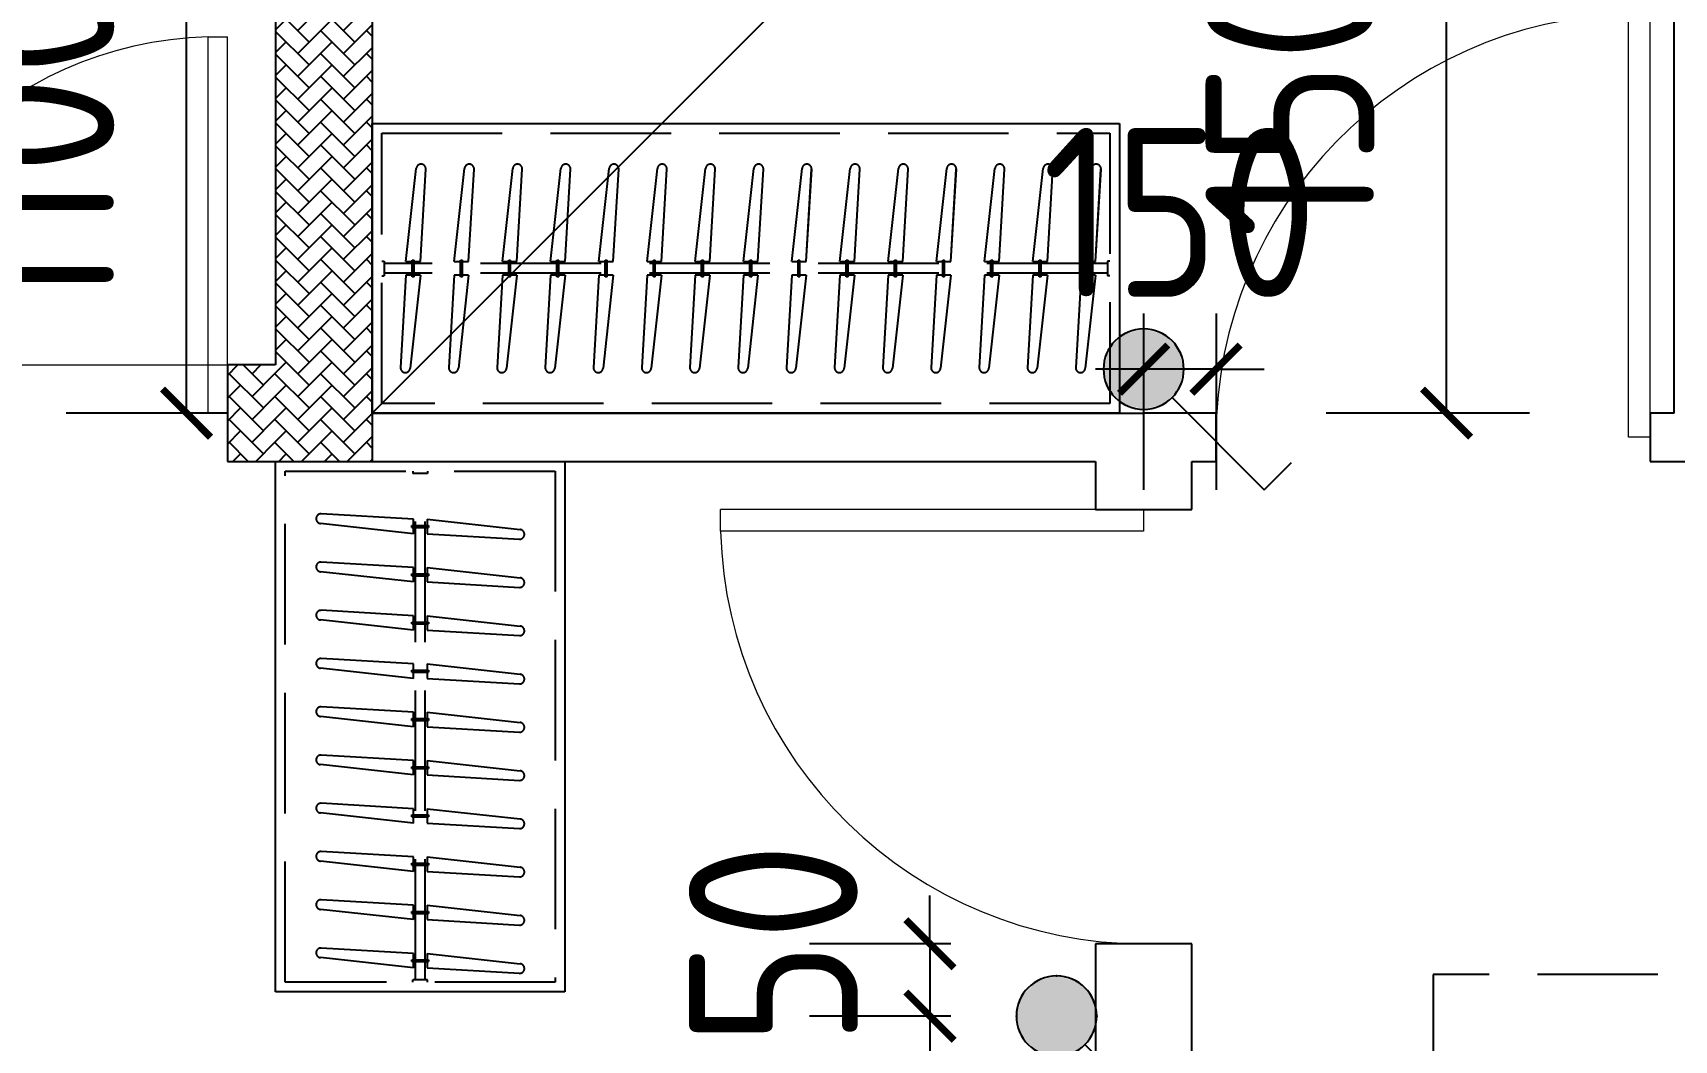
# Model space of a CAD drawing. Extents: x 3753737 to 4713801, y -857380 to 24339.
# Drawn here: x 4210310 to 4213713, y -704323 to -702235 of the extents above; entities that cross this region are included whole.
import ezdxf
from ezdxf.enums import TextEntityAlignment as Align

# ---------------------------------------------------------------- set-up
doc = ezdxf.new("R2010")
doc.units = 0
doc.header["$LTSCALE"] = 1000
doc.header["$MEASUREMENT"] = 0
doc.linetypes.add('A户型$0$DASH', pattern=[0.35, 0.25, -0.1])
doc.layers.get('0').update_dxf_attribs({"linetype": 'CONTINUOUS'})
doc.layers.get('Defpoints').update_dxf_attribs({"linetype": 'CONTINUOUS'})
for name, color, linetype in [('!!电气', 1, 'CONTINUOUS'), ('5fur', 175, 'CONTINUOUS'), ('EQUIP-照明', 3, 'CONTINUOUS'), ('TEL_TEXT', 7, 'CONTINUOUS'), ('WALL', 252, 'CONTINUOUS'), ('保温', 6, 'CONTINUOUS')]:
    doc.layers.add(name, color=color, linetype=linetype)
doc.layers.add('WINDOW', color=146, linetype='CONTINUOUS', lineweight=20)
doc.styles.add('_TEL_DIM', font='SIMPLEX', dxfattribs={"width": 0.8, "height": 3.5, "bigfont": 'HZTXT'})
doc.styles.get("Standard").update_dxf_attribs({"font": 'gbenor.shx', "bigfont": 'gbcbig.shx'})
doc.dimstyles.get("Standard").update_dxf_attribs({"dimscale": 100, "dimtxt": 3.5, "dimasz": 1, "dimexe": 2.5, "dimexo": 3, "dimgap": 1.5, "dimtad": 1, "dimdec": 0, "dimzin": 0, "dimdsep": 46, "dimtxsty": 'Standard', "dimblk": 'ARCHTICK', "dimcen": 0.09, "dimadec": 0, "dimazin": 0, "dimtfac": 1, "dimtdec": 0, "dimtix": 1, "dimtmove": 2, "dimatfit": 3, "dimfxl": 1, "dimtolj": 1, "dimtzin": 0, "dimarcsym": 0})
pattern_1 = [(45, (-420616.58, -363823.725), (0, 47.4157523), [100.584, -33.528]), (135, (-420592.87, -363800.017), (3e-15, 47.4157523), [100.584, -33.528])]

# ---------------------------------------------------------------- blocks, each defined once
blk = doc.blocks.new('FGDGDGRDGRRD')
at = {"color": 252}
for p, q in [((421234.8, 367858.3), (421234.8, 368458.3)), ((421234.8, 368458.3), (422784.8, 368458.3)), ((421234.8, 367858.3), (421234.8, 368458.3)), ((421234.8, 368458.3), (422784.8, 368458.3)), ((422784.8, 368458.3), (422784.8, 367858.3)), ((422784.8, 368458.3), (422784.8, 368458.3)), ((422784.8, 368458.3), (422784.8, 367858.3)), ((422784.8, 368458.3), (422784.8, 368458.3)), ((422784.8, 367858.3), (421234.8, 367858.3)), ((422784.8, 367858.3), (421234.8, 367858.3)), ((421034.8, 366658.6), (421034.8, 367758.3)), ((421034.8, 367758.3), (421634.8, 367758.3)), ((421034.8, 366658.6), (421034.8, 367758.3)), ((421034.8, 367758.3), (421634.8, 367758.3)), ((421634.8, 367758.3), (421634.8, 366658.6)), ((421634.8, 367758.3), (421634.8, 366658.6)), ((421634.8, 366658.6), (421034.8, 366658.6)), ((421634.8, 366658.6), (421034.8, 366658.6)), ((421634.8, 366658.6), (421634.8, 366658.6)), ((421634.8, 366658.6), (421634.8, 366658.6))]:
    blk.add_line(p, q, dxfattribs=at)
at = {"layer": '5fur', "color": 252, "linetype": 'A户型$0$DASH'}
for p, q in [((421234.8, 367858.3), (421234.8, 368458.3)), ((421234.8, 368458.3), (422784.8, 368458.3)), ((421234.8, 367858.3), (421234.8, 368458.3)), ((421234.8, 368458.3), (422784.8, 368458.3)), ((422784.8, 368458.3), (422784.8, 367858.3)), ((422784.8, 368458.3), (422784.8, 367858.3)), ((421254.8, 367878.3), (421254.8, 368438.3)), ((421254.8, 368438.3), (422764.8, 368438.3)), ((421254.8, 367878.3), (421254.8, 368438.3)), ((421254.8, 368438.3), (422764.8, 368438.3)), ((422764.8, 368438.3), (422764.8, 367878.3)), ((422764.8, 368438.3), (422764.8, 367878.3)), ((421305.1, 368172.6), (421326.4, 368365.3)), ((421305.1, 368172.6), (421326.4, 368365.3)), ((421335.1, 368172.6), (421346.3, 368363.8)), ((421335.1, 368172.6), (421346.4, 368363.8)), ((421405.1, 368172.6), (421426.4, 368365.3)), ((421405.1, 368172.6), (421426.4, 368365.3)), ((421435.1, 368172.6), (421446.3, 368363.8)), ((421435.1, 368172.6), (421446.4, 368363.8)), ((421505.1, 368172.6), (421526.4, 368365.3)), ((421505.1, 368172.6), (421526.4, 368365.3)), ((421535.1, 368172.6), (421546.3, 368363.8)), ((421535.1, 368172.6), (421546.4, 368363.8)), ((421605.1, 368172.6), (421626.4, 368365.3)), ((421605.1, 368172.6), (421626.4, 368365.3)), ((421635.1, 368172.6), (421646.3, 368363.8)), ((421635.1, 368172.6), (421646.4, 368363.8)), ((421705.1, 368172.6), (421726.4, 368365.3)), ((421705.1, 368172.6), (421726.4, 368365.3)), ((421735.1, 368172.6), (421746.3, 368363.8)), ((421735.1, 368172.6), (421746.4, 368363.8)), ((421805.1, 368172.6), (421826.4, 368365.3)), ((421805.1, 368172.6), (421826.4, 368365.3)), ((421835.1, 368172.6), (421846.3, 368363.8)), ((421835.1, 368172.6), (421846.4, 368363.8)), ((421905.1, 368172.6), (421926.4, 368365.3)), ((421905.1, 368172.6), (421926.4, 368365.3)), ((421935.1, 368172.6), (421946.3, 368363.8)), ((421935.1, 368172.6), (421946.4, 368363.8)), ((422005.1, 368172.6), (422026.4, 368365.3)), ((422005.1, 368172.6), (422026.4, 368365.3)), ((422035.1, 368172.6), (422046.3, 368363.8)), ((422035.1, 368172.6), (422046.4, 368363.8)), ((422105.1, 368172.6), (422126.4, 368365.3)), ((422105.1, 368172.6), (422126.4, 368365.3)), ((422135.1, 368172.6), (422146.3, 368363.8)), ((422135.1, 368172.6), (422146.4, 368363.8)), ((422205.1, 368172.6), (422226.4, 368365.3)), ((422205.1, 368172.6), (422226.4, 368365.3)), ((422235.1, 368172.6), (422246.3, 368363.8)), ((422235.1, 368172.6), (422246.4, 368363.8)), ((422305.1, 368172.6), (422326.4, 368365.3)), ((422305.1, 368172.6), (422326.4, 368365.3)), ((422335.1, 368172.6), (422346.3, 368363.8)), ((422335.1, 368172.6), (422346.4, 368363.8)), ((422405.1, 368172.6), (422426.4, 368365.3)), ((422405.1, 368172.6), (422426.4, 368365.3)), ((422435.1, 368172.6), (422446.3, 368363.8)), ((422435.1, 368172.6), (422446.4, 368363.8)), ((422505.1, 368172.6), (422526.4, 368365.3)), ((422505.1, 368172.6), (422526.4, 368365.3)), ((422535.1, 368172.6), (422546.3, 368363.8)), ((422535.1, 368172.6), (422546.4, 368363.8)), ((422605.1, 368172.6), (422626.4, 368365.3)), ((422605.1, 368172.6), (422626.4, 368365.3)), ((422635.1, 368172.6), (422646.3, 368363.8)), ((422635.1, 368172.6), (422646.4, 368363.8)), ((422705.1, 368172.6), (422726.4, 368365.3)), ((422705.1, 368172.6), (422726.4, 368365.3)), ((422735.1, 368172.6), (422746.3, 368363.8)), ((422735.1, 368172.6), (422746.4, 368363.8)), ((421254.8, 368173.6), (421259.8, 368173.6)), ((421254.8, 368173.6), (421259.8, 368173.6)), ((421259.8, 368173.6), (421259.8, 368143.1)), ((421259.8, 368173.6), (421259.8, 368143.1)), ((422759.8, 368168.6), (421259.8, 368168.6)), ((422759.8, 368168.6), (421259.8, 368168.6)), ((421305.1, 368172.6), (421318.1, 368172.6)), ((421305.1, 368172.6), (421318.1, 368172.6)), ((421318.1, 368175.6), (421322.1, 368175.6)), ((421318.1, 368141), (421318.1, 368175.6)), ((421318.1, 368175.6), (421322.1, 368175.6)), ((421318.1, 368141), (421318.1, 368175.6)), ((421322.1, 368141), (421322.1, 368175.6)), ((421322.1, 368141), (421322.1, 368175.6)), ((421322.1, 368172.6), (421335.1, 368172.6)), ((421322.1, 368172.6), (421335.1, 368172.6)), ((421405.1, 368172.6), (421418.1, 368172.6)), ((421405.1, 368172.6), (421418.1, 368172.6)), ((421418.1, 368175.6), (421422.1, 368175.6)), ((421418.1, 368141), (421418.1, 368175.6)), ((421418.1, 368175.6), (421422.1, 368175.6)), ((421418.1, 368141), (421418.1, 368175.6)), ((421422.1, 368141), (421422.1, 368175.6)), ((421422.1, 368141), (421422.1, 368175.6)), ((421422.1, 368172.6), (421435.1, 368172.6)), ((421422.1, 368172.6), (421435.1, 368172.6)), ((421505.1, 368172.6), (421518.1, 368172.6)), ((421505.1, 368172.6), (421518.1, 368172.6)), ((421518.1, 368175.6), (421522.1, 368175.6)), ((421518.1, 368141), (421518.1, 368175.6)), ((421518.1, 368175.6), (421522.1, 368175.6)), ((421518.1, 368141), (421518.1, 368175.6)), ((421522.1, 368141), (421522.1, 368175.6)), ((421522.1, 368141), (421522.1, 368175.6)), ((421522.1, 368172.6), (421535.1, 368172.6)), ((421522.1, 368172.6), (421535.1, 368172.6)), ((421605.1, 368172.6), (421618.1, 368172.6)), ((421605.1, 368172.6), (421618.1, 368172.6)), ((421618.1, 368175.6), (421622.1, 368175.6)), ((421618.1, 368141), (421618.1, 368175.6)), ((421618.1, 368175.6), (421622.1, 368175.6)), ((421618.1, 368141), (421618.1, 368175.6)), ((421622.1, 368141), (421622.1, 368175.6)), ((421622.1, 368141), (421622.1, 368175.6)), ((421622.1, 368172.6), (421635.1, 368172.6)), ((421622.1, 368172.6), (421635.1, 368172.6)), ((421705.1, 368172.6), (421718.1, 368172.6)), ((421705.1, 368172.6), (421718.1, 368172.6)), ((421718.1, 368175.6), (421722.1, 368175.6)), ((421718.1, 368141), (421718.1, 368175.6)), ((421718.1, 368175.6), (421722.1, 368175.6)), ((421718.1, 368141), (421718.1, 368175.6)), ((421722.1, 368141), (421722.1, 368175.6)), ((421722.1, 368141), (421722.1, 368175.6)), ((421722.1, 368172.6), (421735.1, 368172.6)), ((421722.1, 368172.6), (421735.1, 368172.6)), ((421805.1, 368172.6), (421818.1, 368172.6)), ((421805.1, 368172.6), (421818.1, 368172.6)), ((421818.1, 368175.6), (421822.1, 368175.6)), ((421818.1, 368141), (421818.1, 368175.6)), ((421818.1, 368175.6), (421822.1, 368175.6)), ((421818.1, 368141), (421818.1, 368175.6)), ((421822.1, 368141), (421822.1, 368175.6)), ((421822.1, 368141), (421822.1, 368175.6)), ((421822.1, 368172.6), (421835.1, 368172.6)), ((421822.1, 368172.6), (421835.1, 368172.6)), ((421905.1, 368172.6), (421918.1, 368172.6)), ((421905.1, 368172.6), (421918.1, 368172.6)), ((421918.1, 368175.6), (421922.1, 368175.6)), ((421918.1, 368141), (421918.1, 368175.6)), ((421918.1, 368175.6), (421922.1, 368175.6)), ((421918.1, 368141), (421918.1, 368175.6)), ((421922.1, 368141), (421922.1, 368175.6)), ((421922.1, 368141), (421922.1, 368175.6)), ((421922.1, 368172.6), (421935.1, 368172.6)), ((421922.1, 368172.6), (421935.1, 368172.6)), ((422005.1, 368172.6), (422018.1, 368172.6)), ((422005.1, 368172.6), (422018.1, 368172.6)), ((422018.1, 368175.6), (422022.1, 368175.6)), ((422018.1, 368141), (422018.1, 368175.6)), ((422018.1, 368175.6), (422022.1, 368175.6)), ((422018.1, 368141), (422018.1, 368175.6)), ((422022.1, 368141), (422022.1, 368175.6)), ((422022.1, 368141), (422022.1, 368175.6)), ((422022.1, 368172.6), (422035.1, 368172.6)), ((422022.1, 368172.6), (422035.1, 368172.6)), ((422105.1, 368172.6), (422118.1, 368172.6)), ((422105.1, 368172.6), (422118.1, 368172.6)), ((422118.1, 368175.6), (422122.1, 368175.6)), ((422118.1, 368141), (422118.1, 368175.6)), ((422118.1, 368175.6), (422122.1, 368175.6)), ((422118.1, 368141), (422118.1, 368175.6)), ((422122.1, 368141), (422122.1, 368175.6)), ((422122.1, 368141), (422122.1, 368175.6)), ((422122.1, 368172.6), (422135.1, 368172.6)), ((422122.1, 368172.6), (422135.1, 368172.6)), ((422205.1, 368172.6), (422218.1, 368172.6)), ((422205.1, 368172.6), (422218.1, 368172.6)), ((422218.1, 368175.6), (422222.1, 368175.6)), ((422218.1, 368141), (422218.1, 368175.6)), ((422218.1, 368175.6), (422222.1, 368175.6)), ((422218.1, 368141), (422218.1, 368175.6)), ((422222.1, 368141), (422222.1, 368175.6)), ((422222.1, 368141), (422222.1, 368175.6)), ((422222.1, 368172.6), (422235.1, 368172.6)), ((422222.1, 368172.6), (422235.1, 368172.6)), ((422305.1, 368172.6), (422318.1, 368172.6)), ((422305.1, 368172.6), (422318.1, 368172.6)), ((422318.1, 368175.6), (422322.1, 368175.6)), ((422318.1, 368141), (422318.1, 368175.6)), ((422318.1, 368175.6), (422322.1, 368175.6)), ((422318.1, 368141), (422318.1, 368175.6)), ((422322.1, 368141), (422322.1, 368175.6)), ((422322.1, 368141), (422322.1, 368175.6)), ((422322.1, 368172.6), (422335.1, 368172.6)), ((422322.1, 368172.6), (422335.1, 368172.6)), ((422405.1, 368172.6), (422418.1, 368172.6)), ((422405.1, 368172.6), (422418.1, 368172.6)), ((422418.1, 368175.6), (422422.1, 368175.6)), ((422418.1, 368141), (422418.1, 368175.6)), ((422418.1, 368175.6), (422422.1, 368175.6)), ((422418.1, 368141), (422418.1, 368175.6)), ((422422.1, 368141), (422422.1, 368175.6)), ((422422.1, 368141), (422422.1, 368175.6)), ((422422.1, 368172.6), (422435.1, 368172.6)), ((422422.1, 368172.6), (422435.1, 368172.6)), ((422505.1, 368172.6), (422518.1, 368172.6)), ((422505.1, 368172.6), (422518.1, 368172.6)), ((422518.1, 368175.6), (422522.1, 368175.6)), ((422518.1, 368141), (422518.1, 368175.6)), ((422518.1, 368175.6), (422522.1, 368175.6)), ((422518.1, 368141), (422518.1, 368175.6)), ((422522.1, 368141), (422522.1, 368175.6)), ((422522.1, 368141), (422522.1, 368175.6)), ((422522.1, 368172.6), (422535.1, 368172.6)), ((422522.1, 368172.6), (422535.1, 368172.6)), ((422605.1, 368172.6), (422618.1, 368172.6)), ((422605.1, 368172.6), (422618.1, 368172.6)), ((422618.1, 368175.6), (422622.1, 368175.6)), ((422618.1, 368141), (422618.1, 368175.6)), ((422618.1, 368175.6), (422622.1, 368175.6)), ((422618.1, 368141), (422618.1, 368175.6)), ((422622.1, 368141), (422622.1, 368175.6)), ((422622.1, 368141), (422622.1, 368175.6)), ((422622.1, 368172.6), (422635.1, 368172.6)), ((422622.1, 368172.6), (422635.1, 368172.6)), ((422705.1, 368172.6), (422718.1, 368172.6)), ((422705.1, 368172.6), (422718.1, 368172.6)), ((422718.1, 368175.6), (422722.1, 368175.6)), ((422718.1, 368141), (422718.1, 368175.6)), ((422718.1, 368175.6), (422722.1, 368175.6)), ((422718.1, 368141), (422718.1, 368175.6)), ((422722.1, 368141), (422722.1, 368175.6)), ((422722.1, 368141), (422722.1, 368175.6)), ((422722.1, 368172.6), (422735.1, 368172.6)), ((422722.1, 368172.6), (422735.1, 368172.6)), ((422764.8, 368173.6), (422759.8, 368173.6)), ((422764.8, 368173.6), (422759.8, 368173.6)), ((422759.8, 368173.6), (422759.8, 368143.1)), ((422759.8, 368173.6), (422759.8, 368143.1)), ((421254.8, 368143.1), (421259.8, 368143.1)), ((421254.8, 368143.1), (421259.8, 368143.1)), ((422759.8, 368148.1), (421259.8, 368148.1)), ((422759.8, 368148.1), (421259.8, 368148.1)), ((421305.1, 368144), (421293.9, 367952.9)), ((421305.1, 368144), (421293.9, 367952.9)), ((421318.1, 368144), (421305.1, 368144)), ((421318.1, 368144), (421305.1, 368144)), ((421335.1, 368144), (421313.8, 367951.3)), ((421335.1, 368144), (421313.8, 367951.3)), ((421322.1, 368141), (421318.1, 368141)), ((421322.1, 368141), (421318.1, 368141)), ((421335.1, 368144), (421322.1, 368144)), ((421335.1, 368144), (421322.1, 368144)), ((421405.1, 368144), (421393.9, 367952.9)), ((421405.1, 368144), (421393.9, 367952.9)), ((421418.1, 368144), (421405.1, 368144)), ((421418.1, 368144), (421405.1, 368144)), ((421435.1, 368144), (421413.8, 367951.3)), ((421435.1, 368144), (421413.8, 367951.3)), ((421422.1, 368141), (421418.1, 368141)), ((421422.1, 368141), (421418.1, 368141)), ((421435.1, 368144), (421422.1, 368144)), ((421435.1, 368144), (421422.1, 368144)), ((421505.1, 368144), (421493.9, 367952.9)), ((421505.1, 368144), (421493.9, 367952.9)), ((421518.1, 368144), (421505.1, 368144)), ((421518.1, 368144), (421505.1, 368144)), ((421535.1, 368144), (421513.8, 367951.3)), ((421535.1, 368144), (421513.8, 367951.3)), ((421522.1, 368141), (421518.1, 368141)), ((421522.1, 368141), (421518.1, 368141)), ((421535.1, 368144), (421522.1, 368144)), ((421535.1, 368144), (421522.1, 368144)), ((421605.1, 368144), (421593.9, 367952.9)), ((421605.1, 368144), (421593.9, 367952.9)), ((421618.1, 368144), (421605.1, 368144)), ((421618.1, 368144), (421605.1, 368144)), ((421635.1, 368144), (421613.8, 367951.3)), ((421635.1, 368144), (421613.8, 367951.3)), ((421622.1, 368141), (421618.1, 368141)), ((421622.1, 368141), (421618.1, 368141)), ((421635.1, 368144), (421622.1, 368144)), ((421635.1, 368144), (421622.1, 368144)), ((421705.1, 368144), (421693.9, 367952.9)), ((421705.1, 368144), (421693.9, 367952.9)), ((421718.1, 368144), (421705.1, 368144)), ((421718.1, 368144), (421705.1, 368144)), ((421735.1, 368144), (421713.8, 367951.3)), ((421735.1, 368144), (421713.8, 367951.3)), ((421722.1, 368141), (421718.1, 368141)), ((421722.1, 368141), (421718.1, 368141)), ((421735.1, 368144), (421722.1, 368144)), ((421735.1, 368144), (421722.1, 368144)), ((421805.1, 368144), (421793.9, 367952.9)), ((421805.1, 368144), (421793.9, 367952.9)), ((421818.1, 368144), (421805.1, 368144)), ((421818.1, 368144), (421805.1, 368144)), ((421835.1, 368144), (421813.8, 367951.3)), ((421835.1, 368144), (421813.8, 367951.3)), ((421822.1, 368141), (421818.1, 368141)), ((421822.1, 368141), (421818.1, 368141)), ((421835.1, 368144), (421822.1, 368144)), ((421835.1, 368144), (421822.1, 368144)), ((421905.1, 368144), (421893.9, 367952.9)), ((421905.1, 368144), (421893.9, 367952.9)), ((421918.1, 368144), (421905.1, 368144)), ((421918.1, 368144), (421905.1, 368144)), ((421935.1, 368144), (421913.8, 367951.3)), ((421935.1, 368144), (421913.8, 367951.3)), ((421922.1, 368141), (421918.1, 368141)), ((421922.1, 368141), (421918.1, 368141)), ((421935.1, 368144), (421922.1, 368144)), ((421935.1, 368144), (421922.1, 368144)), ((422005.1, 368144), (421993.9, 367952.9)), ((422005.1, 368144), (421993.9, 367952.9)), ((422018.1, 368144), (422005.1, 368144)), ((422018.1, 368144), (422005.1, 368144)), ((422035.1, 368144), (422013.8, 367951.3)), ((422035.1, 368144), (422013.8, 367951.3)), ((422022.1, 368141), (422018.1, 368141)), ((422022.1, 368141), (422018.1, 368141)), ((422035.1, 368144), (422022.1, 368144)), ((422035.1, 368144), (422022.1, 368144)), ((422105.1, 368144), (422093.9, 367952.9)), ((422105.1, 368144), (422093.9, 367952.9)), ((422118.1, 368144), (422105.1, 368144)), ((422118.1, 368144), (422105.1, 368144)), ((422135.1, 368144), (422113.8, 367951.3)), ((422135.1, 368144), (422113.8, 367951.3)), ((422122.1, 368141), (422118.1, 368141)), ((422122.1, 368141), (422118.1, 368141)), ((422135.1, 368144), (422122.1, 368144)), ((422135.1, 368144), (422122.1, 368144)), ((422205.1, 368144), (422193.9, 367952.9)), ((422205.1, 368144), (422193.9, 367952.9)), ((422218.1, 368144), (422205.1, 368144)), ((422218.1, 368144), (422205.1, 368144)), ((422235.1, 368144), (422213.8, 367951.3)), ((422235.1, 368144), (422213.8, 367951.3)), ((422222.1, 368141), (422218.1, 368141)), ((422222.1, 368141), (422218.1, 368141)), ((422235.1, 368144), (422222.1, 368144)), ((422235.1, 368144), (422222.1, 368144)), ((422305.1, 368144), (422293.9, 367952.9)), ((422305.1, 368144), (422293.9, 367952.9)), ((422318.1, 368144), (422305.1, 368144)), ((422318.1, 368144), (422305.1, 368144)), ((422335.1, 368144), (422313.8, 367951.3)), ((422335.1, 368144), (422313.8, 367951.3)), ((422322.1, 368141), (422318.1, 368141)), ((422322.1, 368141), (422318.1, 368141)), ((422335.1, 368144), (422322.1, 368144)), ((422335.1, 368144), (422322.1, 368144)), ((422405.1, 368144), (422393.9, 367952.9)), ((422405.1, 368144), (422393.9, 367952.9)), ((422418.1, 368144), (422405.1, 368144)), ((422418.1, 368144), (422405.1, 368144)), ((422435.1, 368144), (422413.8, 367951.3)), ((422435.1, 368144), (422413.8, 367951.3)), ((422422.1, 368141), (422418.1, 368141)), ((422422.1, 368141), (422418.1, 368141)), ((422435.1, 368144), (422422.1, 368144)), ((422435.1, 368144), (422422.1, 368144)), ((422505.1, 368144), (422493.9, 367952.9)), ((422505.1, 368144), (422493.9, 367952.9)), ((422518.1, 368144), (422505.1, 368144)), ((422518.1, 368144), (422505.1, 368144)), ((422535.1, 368144), (422513.8, 367951.3)), ((422535.1, 368144), (422513.8, 367951.3)), ((422522.1, 368141), (422518.1, 368141)), ((422522.1, 368141), (422518.1, 368141)), ((422535.1, 368144), (422522.1, 368144)), ((422535.1, 368144), (422522.1, 368144)), ((422605.1, 368144), (422593.9, 367952.9)), ((422605.1, 368144), (422593.9, 367952.9)), ((422618.1, 368144), (422605.1, 368144)), ((422618.1, 368144), (422605.1, 368144)), ((422635.1, 368144), (422613.8, 367951.3)), ((422635.1, 368144), (422613.8, 367951.3)), ((422622.1, 368141), (422618.1, 368141)), ((422622.1, 368141), (422618.1, 368141)), ((422635.1, 368144), (422622.1, 368144)), ((422635.1, 368144), (422622.1, 368144)), ((422705.1, 368144), (422693.9, 367952.9)), ((422705.1, 368144), (422693.9, 367952.9)), ((422718.1, 368144), (422705.1, 368144)), ((422718.1, 368144), (422705.1, 368144)), ((422735.1, 368144), (422713.8, 367951.3)), ((422735.1, 368144), (422713.8, 367951.3)), ((422722.1, 368141), (422718.1, 368141)), ((422722.1, 368141), (422718.1, 368141)), ((422735.1, 368144), (422722.1, 368144)), ((422735.1, 368144), (422722.1, 368144)), ((422764.8, 368143.1), (422759.8, 368143.1)), ((422764.8, 368143.1), (422759.8, 368143.1)), ((422784.8, 367858.3), (421234.8, 367858.3)), ((422784.8, 367858.3), (421234.8, 367858.3)), ((422764.8, 367878.3), (421254.8, 367878.3)), ((422764.8, 367878.3), (421254.8, 367878.3)), ((421034.8, 366658.6), (421034.8, 367758.3)), ((421034.8, 367758.3), (421634.8, 367758.3)), ((421034.8, 366658.6), (421034.8, 367758.3)), ((421034.8, 367758.3), (421634.8, 367758.3)), ((421634.8, 367758.3), (421634.8, 366658.6)), ((421634.8, 367758.3), (421634.8, 366658.6)), ((421054.8, 366678.6), (421054.8, 367738.3)), ((421054.8, 367738.3), (421614.8, 367738.3)), ((421054.8, 366678.6), (421054.8, 367738.3)), ((421054.8, 367738.3), (421614.8, 367738.3)), ((421319.6, 367738.3), (421319.6, 367733.3)), ((421319.6, 367738.3), (421319.6, 367733.3)), ((421350.1, 367733.3), (421319.6, 367733.3)), ((421350.1, 367733.3), (421319.6, 367733.3)), ((421324.6, 366683.6), (421324.6, 367733.3)), ((421324.6, 366683.6), (421324.6, 367733.3)), ((421345.1, 366683.6), (421345.1, 367733.3)), ((421345.1, 366683.6), (421345.1, 367733.3)), ((421350.1, 367738.3), (421350.1, 367733.3)), ((421350.1, 367738.3), (421350.1, 367733.3)), ((421614.8, 367738.3), (421614.8, 366678.6)), ((421614.8, 367738.3), (421614.8, 366678.6)), ((421320.5, 367638.3), (421129.4, 367649.5)), ((421320.5, 367638.3), (421129.4, 367649.5)), ((421320.5, 367608.3), (421127.8, 367629.6)), ((421320.5, 367608.3), (421127.8, 367629.6)), ((421317.5, 367621.3), (421317.5, 367625.3)), ((421317.5, 367625.3), (421352.1, 367625.3)), ((421317.5, 367621.3), (421317.5, 367625.3)), ((421317.5, 367625.3), (421352.1, 367625.3)), ((421317.5, 367621.3), (421352.1, 367621.3)), ((421317.5, 367621.3), (421352.1, 367621.3)), ((421320.5, 367625.3), (421320.5, 367638.3)), ((421320.5, 367625.3), (421320.5, 367638.3)), ((421320.5, 367608.3), (421320.5, 367621.3)), ((421320.5, 367608.3), (421320.5, 367621.3)), ((421349.1, 367638.3), (421349.1, 367625.3)), ((421349.1, 367638.3), (421541.8, 367617)), ((421349.1, 367638.3), (421349.1, 367625.3)), ((421349.1, 367638.3), (421541.8, 367617)), ((421349.1, 367621.3), (421349.1, 367608.3)), ((421349.1, 367621.3), (421349.1, 367608.3)), ((421349.1, 367608.3), (421540.3, 367597.1)), ((421349.1, 367608.3), (421540.3, 367597.1)), ((421352.1, 367625.3), (421352.1, 367621.3)), ((421352.1, 367625.3), (421352.1, 367621.3)), ((421320.5, 367538.3), (421129.4, 367549.5)), ((421320.5, 367538.3), (421129.4, 367549.5)), ((421320.5, 367525.3), (421320.5, 367538.3)), ((421320.5, 367525.3), (421320.5, 367538.3)), ((421349.1, 367538.3), (421349.1, 367525.3)), ((421349.1, 367538.3), (421541.8, 367517)), ((421349.1, 367538.3), (421349.1, 367525.3)), ((421349.1, 367538.3), (421541.8, 367517)), ((421320.5, 367508.3), (421127.8, 367529.6)), ((421320.5, 367508.3), (421127.8, 367529.6)), ((421317.5, 367521.3), (421317.5, 367525.3)), ((421317.5, 367525.3), (421352.1, 367525.3)), ((421317.5, 367521.3), (421317.5, 367525.3)), ((421317.5, 367525.3), (421352.1, 367525.3)), ((421317.5, 367521.3), (421352.1, 367521.3)), ((421317.5, 367521.3), (421352.1, 367521.3)), ((421320.5, 367508.3), (421320.5, 367521.3)), ((421320.5, 367508.3), (421320.5, 367521.3)), ((421349.1, 367521.3), (421349.1, 367508.3)), ((421349.1, 367521.3), (421349.1, 367508.3)), ((421349.1, 367508.3), (421540.3, 367497.1)), ((421349.1, 367508.3), (421540.3, 367497.1)), ((421352.1, 367525.3), (421352.1, 367521.3)), ((421352.1, 367525.3), (421352.1, 367521.3)), ((421320.5, 367438.3), (421129.4, 367449.5)), ((421320.5, 367438.3), (421129.4, 367449.5)), ((421320.5, 367425.3), (421320.5, 367438.3)), ((421320.5, 367425.3), (421320.5, 367438.3)), ((421349.1, 367438.3), (421349.1, 367425.3)), ((421349.1, 367438.3), (421541.8, 367417)), ((421349.1, 367438.3), (421349.1, 367425.3)), ((421349.1, 367438.3), (421541.8, 367417)), ((421320.5, 367408.3), (421127.8, 367429.6)), ((421320.5, 367408.3), (421127.8, 367429.6)), ((421317.5, 367421.3), (421317.5, 367425.3)), ((421317.5, 367425.3), (421352.1, 367425.3)), ((421317.5, 367421.3), (421317.5, 367425.3)), ((421317.5, 367425.3), (421352.1, 367425.3)), ((421317.5, 367421.3), (421352.1, 367421.3)), ((421317.5, 367421.3), (421352.1, 367421.3)), ((421320.5, 367408.3), (421320.5, 367421.3)), ((421320.5, 367408.3), (421320.5, 367421.3)), ((421349.1, 367421.3), (421349.1, 367408.3)), ((421349.1, 367421.3), (421349.1, 367408.3)), ((421349.1, 367408.3), (421540.3, 367397.1)), ((421349.1, 367408.3), (421540.3, 367397.1)), ((421352.1, 367425.3), (421352.1, 367421.3)), ((421352.1, 367425.3), (421352.1, 367421.3)), ((421320.5, 367338.3), (421129.4, 367349.5)), ((421320.5, 367338.3), (421129.4, 367349.5)), ((421320.5, 367325.3), (421320.5, 367338.3)), ((421320.5, 367325.3), (421320.5, 367338.3)), ((421349.1, 367338.3), (421349.1, 367325.3)), ((421349.1, 367338.3), (421541.8, 367317)), ((421349.1, 367338.3), (421349.1, 367325.3)), ((421349.1, 367338.3), (421541.8, 367317)), ((421320.5, 367308.3), (421127.8, 367329.6)), ((421320.5, 367308.3), (421127.8, 367329.6)), ((421317.5, 367321.3), (421317.5, 367325.3)), ((421317.5, 367325.3), (421352.1, 367325.3)), ((421317.5, 367321.3), (421317.5, 367325.3)), ((421317.5, 367325.3), (421352.1, 367325.3)), ((421317.5, 367321.3), (421352.1, 367321.3)), ((421317.5, 367321.3), (421352.1, 367321.3)), ((421320.5, 367308.3), (421320.5, 367321.3)), ((421320.5, 367308.3), (421320.5, 367321.3)), ((421349.1, 367321.3), (421349.1, 367308.3)), ((421349.1, 367321.3), (421349.1, 367308.3)), ((421349.1, 367308.3), (421540.3, 367297.1)), ((421349.1, 367308.3), (421540.3, 367297.1)), ((421352.1, 367325.3), (421352.1, 367321.3)), ((421352.1, 367325.3), (421352.1, 367321.3)), ((421320.5, 367238.3), (421129.4, 367249.5)), ((421320.5, 367238.3), (421129.4, 367249.5)), ((421320.5, 367225.3), (421320.5, 367238.3)), ((421320.5, 367225.3), (421320.5, 367238.3)), ((421349.1, 367238.3), (421349.1, 367225.3)), ((421349.1, 367238.3), (421541.8, 367217)), ((421349.1, 367238.3), (421349.1, 367225.3)), ((421349.1, 367238.3), (421541.8, 367217)), ((421320.5, 367208.3), (421127.8, 367229.6)), ((421320.5, 367208.3), (421127.8, 367229.6)), ((421317.5, 367221.3), (421317.5, 367225.3)), ((421317.5, 367225.3), (421352.1, 367225.3)), ((421317.5, 367221.3), (421317.5, 367225.3)), ((421317.5, 367225.3), (421352.1, 367225.3)), ((421317.5, 367221.3), (421352.1, 367221.3)), ((421317.5, 367221.3), (421352.1, 367221.3)), ((421320.5, 367208.3), (421320.5, 367221.3)), ((421320.5, 367208.3), (421320.5, 367221.3)), ((421349.1, 367221.3), (421349.1, 367208.3)), ((421349.1, 367221.3), (421349.1, 367208.3)), ((421349.1, 367208.3), (421540.3, 367197.1)), ((421349.1, 367208.3), (421540.3, 367197.1)), ((421352.1, 367225.3), (421352.1, 367221.3)), ((421352.1, 367225.3), (421352.1, 367221.3)), ((421320.5, 367138.3), (421129.4, 367149.5)), ((421320.5, 367138.3), (421129.4, 367149.5)), ((421320.5, 367125.3), (421320.5, 367138.3)), ((421320.5, 367125.3), (421320.5, 367138.3)), ((421349.1, 367138.3), (421349.1, 367125.3)), ((421349.1, 367138.3), (421541.8, 367117)), ((421349.1, 367138.3), (421349.1, 367125.3)), ((421349.1, 367138.3), (421541.8, 367117)), ((421320.5, 367108.3), (421127.8, 367129.6)), ((421320.5, 367108.3), (421127.8, 367129.6)), ((421317.5, 367121.3), (421317.5, 367125.3)), ((421317.5, 367125.3), (421352.1, 367125.3)), ((421317.5, 367121.3), (421317.5, 367125.3)), ((421317.5, 367125.3), (421352.1, 367125.3)), ((421317.5, 367121.3), (421352.1, 367121.3)), ((421317.5, 367121.3), (421352.1, 367121.3)), ((421320.5, 367108.3), (421320.5, 367121.3)), ((421320.5, 367108.3), (421320.5, 367121.3)), ((421349.1, 367121.3), (421349.1, 367108.3)), ((421349.1, 367121.3), (421349.1, 367108.3)), ((421349.1, 367108.3), (421540.3, 367097.1)), ((421349.1, 367108.3), (421540.3, 367097.1)), ((421352.1, 367125.3), (421352.1, 367121.3)), ((421352.1, 367125.3), (421352.1, 367121.3)), ((421320.5, 367008.3), (421127.8, 367029.6)), ((421320.5, 367008.3), (421127.8, 367029.6)), ((421320.5, 367038.3), (421129.4, 367049.5)), ((421320.5, 367038.3), (421129.4, 367049.5)), ((421320.5, 367025.3), (421320.5, 367038.3)), ((421320.5, 367025.3), (421320.5, 367038.3)), ((421349.1, 367038.3), (421349.1, 367025.3)), ((421349.1, 367038.3), (421541.8, 367017)), ((421349.1, 367038.3), (421349.1, 367025.3)), ((421349.1, 367038.3), (421541.8, 367017)), ((421317.5, 367021.3), (421317.5, 367025.3)), ((421317.5, 367025.3), (421352.1, 367025.3)), ((421317.5, 367021.3), (421317.5, 367025.3)), ((421317.5, 367025.3), (421352.1, 367025.3)), ((421317.5, 367021.3), (421352.1, 367021.3)), ((421317.5, 367021.3), (421352.1, 367021.3)), ((421320.5, 367008.3), (421320.5, 367021.3)), ((421320.5, 367008.3), (421320.5, 367021.3)), ((421349.1, 367021.3), (421349.1, 367008.3)), ((421349.1, 367021.3), (421349.1, 367008.3)), ((421349.1, 367008.3), (421540.3, 366997.1)), ((421349.1, 367008.3), (421540.3, 366997.1)), ((421352.1, 367025.3), (421352.1, 367021.3)), ((421352.1, 367025.3), (421352.1, 367021.3)), ((421320.5, 366908.3), (421127.8, 366929.6)), ((421320.5, 366908.3), (421127.8, 366929.6)), ((421320.5, 366938.3), (421129.4, 366949.5)), ((421320.5, 366938.3), (421129.4, 366949.5)), ((421320.5, 366925.3), (421320.5, 366938.3)), ((421320.5, 366925.3), (421320.5, 366938.3)), ((421349.1, 366938.3), (421349.1, 366925.3)), ((421349.1, 366938.3), (421541.8, 366917)), ((421349.1, 366938.3), (421349.1, 366925.3)), ((421349.1, 366938.3), (421541.8, 366917)), ((421317.5, 366921.3), (421317.5, 366925.3)), ((421317.5, 366925.3), (421352.1, 366925.3)), ((421317.5, 366921.3), (421317.5, 366925.3)), ((421317.5, 366925.3), (421352.1, 366925.3)), ((421317.5, 366921.3), (421352.1, 366921.3)), ((421317.5, 366921.3), (421352.1, 366921.3)), ((421320.5, 366908.3), (421320.5, 366921.3)), ((421320.5, 366908.3), (421320.5, 366921.3)), ((421349.1, 366921.3), (421349.1, 366908.3)), ((421349.1, 366921.3), (421349.1, 366908.3)), ((421349.1, 366908.3), (421540.3, 366897.1)), ((421349.1, 366908.3), (421540.3, 366897.1)), ((421352.1, 366925.3), (421352.1, 366921.3)), ((421352.1, 366925.3), (421352.1, 366921.3)), ((421320.5, 366808.3), (421127.8, 366829.6)), ((421320.5, 366808.3), (421127.8, 366829.6)), ((421320.5, 366838.3), (421129.4, 366849.5)), ((421320.5, 366838.3), (421129.4, 366849.5)), ((421317.5, 366821.3), (421317.5, 366825.3)), ((421317.5, 366825.3), (421352.1, 366825.3)), ((421317.5, 366821.3), (421317.5, 366825.3)), ((421317.5, 366825.3), (421352.1, 366825.3)), ((421320.5, 366825.3), (421320.5, 366838.3)), ((421320.5, 366825.3), (421320.5, 366838.3)), ((421349.1, 366838.3), (421349.1, 366825.3)), ((421349.1, 366838.3), (421541.8, 366817)), ((421349.1, 366838.3), (421349.1, 366825.3)), ((421349.1, 366838.3), (421541.8, 366817)), ((421352.1, 366825.3), (421352.1, 366821.3)), ((421352.1, 366825.3), (421352.1, 366821.3)), ((421317.5, 366821.3), (421352.1, 366821.3)), ((421317.5, 366821.3), (421352.1, 366821.3)), ((421320.5, 366808.3), (421320.5, 366821.3)), ((421320.5, 366808.3), (421320.5, 366821.3)), ((421349.1, 366821.3), (421349.1, 366808.3)), ((421349.1, 366821.3), (421349.1, 366808.3)), ((421349.1, 366808.3), (421540.3, 366797.1)), ((421349.1, 366808.3), (421540.3, 366797.1)), ((421320.5, 366708.3), (421127.8, 366729.6)), ((421320.5, 366708.3), (421127.8, 366729.6)), ((421320.5, 366738.3), (421129.4, 366749.5)), ((421320.5, 366738.3), (421129.4, 366749.5)), ((421317.5, 366721.3), (421317.5, 366725.3)), ((421317.5, 366725.3), (421352.1, 366725.3)), ((421317.5, 366721.3), (421317.5, 366725.3)), ((421317.5, 366725.3), (421352.1, 366725.3)), ((421320.5, 366725.3), (421320.5, 366738.3)), ((421320.5, 366725.3), (421320.5, 366738.3)), ((421349.1, 366738.3), (421349.1, 366725.3)), ((421349.1, 366738.3), (421541.8, 366717)), ((421349.1, 366738.3), (421349.1, 366725.3)), ((421349.1, 366738.3), (421541.8, 366717)), ((421352.1, 366725.3), (421352.1, 366721.3)), ((421352.1, 366725.3), (421352.1, 366721.3)), ((421317.5, 366721.3), (421352.1, 366721.3)), ((421317.5, 366721.3), (421352.1, 366721.3)), ((421320.5, 366708.3), (421320.5, 366721.3)), ((421320.5, 366708.3), (421320.5, 366721.3)), ((421349.1, 366721.3), (421349.1, 366708.3)), ((421349.1, 366721.3), (421349.1, 366708.3)), ((421349.1, 366708.3), (421540.3, 366697.1)), ((421349.1, 366708.3), (421540.3, 366697.1)), ((424251.3, 366694.8), (423434.8, 366694.8)), ((423434.8, 366694.8), (423434.8, 363577.1)), ((421634.8, 366658.6), (421034.8, 366658.6)), ((421634.8, 366658.6), (421034.8, 366658.6)), ((421614.8, 366678.6), (421054.8, 366678.6)), ((421614.8, 366678.6), (421054.8, 366678.6)), ((421319.6, 366678.6), (421319.6, 366683.6)), ((421319.6, 366678.6), (421319.6, 366683.6)), ((421350.1, 366683.6), (421319.6, 366683.6)), ((421350.1, 366683.6), (421319.6, 366683.6)), ((421350.1, 366678.6), (421350.1, 366683.6)), ((421350.1, 366678.6), (421350.1, 366683.6))]:
    blk.add_line(p, q, dxfattribs=at)
for centre, start, end in [((421336.4, 368364.3), 356.9606, 174.2894), ((421336.4, 368364.3), 356.9606, 174.2894), ((421436.4, 368364.3), 356.9606, 174.2894), ((421436.4, 368364.3), 356.9606, 174.2894), ((421536.4, 368364.3), 356.9606, 174.2894), ((421536.4, 368364.3), 356.9606, 174.2894), ((421636.4, 368364.3), 356.9606, 174.2894), ((421636.4, 368364.3), 356.9606, 174.2894), ((421736.4, 368364.3), 356.9606, 174.2894), ((421736.4, 368364.3), 356.9606, 174.2894), ((421836.4, 368364.3), 356.9606, 174.2894), ((421836.4, 368364.3), 356.9606, 174.2894), ((421936.4, 368364.3), 356.9606, 174.2894), ((421936.4, 368364.3), 356.9606, 174.2894), ((422036.4, 368364.3), 356.9606, 174.2894), ((422036.4, 368364.3), 356.9606, 174.2894), ((422136.4, 368364.3), 356.9606, 174.2894), ((422136.4, 368364.3), 356.9606, 174.2894), ((422236.4, 368364.3), 356.9606, 174.2894), ((422236.4, 368364.3), 356.9606, 174.2894), ((422336.4, 368364.3), 356.9606, 174.2894), ((422336.4, 368364.3), 356.9606, 174.2894), ((422436.4, 368364.3), 356.9606, 174.2894), ((422436.4, 368364.3), 356.9606, 174.2894), ((422536.4, 368364.3), 356.9606, 174.2894), ((422536.4, 368364.3), 356.9606, 174.2894), ((422636.4, 368364.3), 356.9606, 174.2894), ((422636.4, 368364.3), 356.9606, 174.2894), ((422736.4, 368364.3), 356.9606, 174.2894), ((422736.4, 368364.3), 356.9606, 174.2894), ((421303.9, 367952.3), 176.9606, 354.2894), ((421303.9, 367952.3), 176.9606, 354.2894), ((421403.9, 367952.3), 176.9606, 354.2894), ((421403.9, 367952.3), 176.9606, 354.2894), ((421503.9, 367952.3), 176.9606, 354.2894), ((421503.9, 367952.3), 176.9606, 354.2894), ((421603.9, 367952.3), 176.9606, 354.2894), ((421603.9, 367952.3), 176.9606, 354.2894), ((421703.9, 367952.3), 176.9606, 354.2894), ((421703.9, 367952.3), 176.9606, 354.2894), ((421803.9, 367952.3), 176.9606, 354.2894), ((421803.9, 367952.3), 176.9606, 354.2894), ((421903.9, 367952.3), 176.9606, 354.2894), ((421903.9, 367952.3), 176.9606, 354.2894), ((422003.9, 367952.3), 176.9606, 354.2894), ((422003.9, 367952.3), 176.9606, 354.2894), ((422103.9, 367952.3), 176.9606, 354.2894), ((422103.9, 367952.3), 176.9606, 354.2894), ((422203.9, 367952.3), 176.9606, 354.2894), ((422203.9, 367952.3), 176.9606, 354.2894), ((422303.9, 367952.3), 176.9606, 354.2894), ((422303.9, 367952.3), 176.9606, 354.2894), ((422403.9, 367952.3), 176.9606, 354.2894), ((422403.9, 367952.3), 176.9606, 354.2894), ((422503.9, 367952.3), 176.9606, 354.2894), ((422503.9, 367952.3), 176.9606, 354.2894), ((422603.9, 367952.3), 176.9606, 354.2894), ((422603.9, 367952.3), 176.9606, 354.2894), ((422703.9, 367952.3), 176.9606, 354.2894), ((422703.9, 367952.3), 176.9606, 354.2894), ((421128.8, 367639.5), 86.9606, 264.2894), ((421128.8, 367639.5), 86.9606, 264.2894), ((421540.8, 367607), 266.9606, 84.2894), ((421540.8, 367607), 266.9606, 84.2894), ((421128.8, 367539.5), 86.9606, 264.2894), ((421128.8, 367539.5), 86.9606, 264.2894), ((421540.8, 367507), 266.9606, 84.2894), ((421540.8, 367507), 266.9606, 84.2894), ((421128.8, 367439.5), 86.9606, 264.2894), ((421128.8, 367439.5), 86.9606, 264.2894), ((421540.8, 367407), 266.9606, 84.2894), ((421540.8, 367407), 266.9606, 84.2894), ((421128.8, 367339.5), 86.9606, 264.2894), ((421128.8, 367339.5), 86.9606, 264.2894), ((421540.8, 367307), 266.9606, 84.2894), ((421540.8, 367307), 266.9606, 84.2894), ((421128.8, 367239.5), 86.9606, 264.2894), ((421128.8, 367239.5), 86.9606, 264.2894), ((421540.8, 367207), 266.9606, 84.2894), ((421540.8, 367207), 266.9606, 84.2894), ((421128.8, 367139.5), 86.9606, 264.2894), ((421128.8, 367139.5), 86.9606, 264.2894), ((421540.8, 367107), 266.9606, 84.2894), ((421540.8, 367107), 266.9606, 84.2894), ((421128.8, 367039.5), 86.9606, 264.2894), ((421128.8, 367039.5), 86.9606, 264.2894), ((421540.8, 367007), 266.9606, 84.2894), ((421540.8, 367007), 266.9606, 84.2894), ((421128.8, 366939.5), 86.9606, 264.2894), ((421128.8, 366939.5), 86.9606, 264.2894), ((421540.8, 366907), 266.9606, 84.2894), ((421540.8, 366907), 266.9606, 84.2894), ((421128.8, 366839.5), 86.9606, 264.2894), ((421128.8, 366839.5), 86.9606, 264.2894), ((421540.8, 366807), 266.9606, 84.2894), ((421540.8, 366807), 266.9606, 84.2894), ((421128.8, 366739.5), 86.9606, 264.2894), ((421128.8, 366739.5), 86.9606, 264.2894), ((421540.8, 366707), 266.9606, 84.2894), ((421540.8, 366707), 266.9606, 84.2894)]:
    blk.add_arc(centre, 10, start, end, dxfattribs=at)
blk = doc.blocks.new('$DorLib2D$00000001')
for p, q in [((0.45, 0.975), (0.5, 0.975)), ((0.45, 0), (0.45, 0.975)), ((0.5, 0), (0.5, 0.975)), ((0.5, 0), (0.45, 0))]:
    blk.add_line(p, q)
at = {"lineweight": 13}
blk.add_arc((0.475, 0), 0.975, 91.4693, 180, dxfattribs=at)
blk = doc.blocks.new('A$C1C403CBE')
at = {"layer": '保温', "linetype": 'ByBlock', "ltscale": 10}
h = blk.add_hatch(dxfattribs=at)
h.set_pattern_fill('AR-HBONE', color=252, scale=55)
h.set_pattern_definition(pattern_1)
h.paths.add_polyline_path([(1900.1, 6200), (1900.1, 8350), (1700.1, 8350), (1700.1, 6200)])
h = blk.add_hatch(dxfattribs=at)
h.set_pattern_fill('AR-HBONE', color=252, scale=55)
h.set_pattern_definition(pattern_1)
h.paths.add_polyline_path([(1700.1, 6200), (1700.1, 6400), (1600.1, 6400), (1600.1, 6200)])
at = {"layer": 'WALL', "color": 252}
for p, q in [((1700, 9000), (1700, 6400)), ((1900, 9000), (1900, 6300)), ((4600, 6300), (4600, 9000)), ((1700, 6400), (1600, 6400)), ((1600, 6400), (1600, 6200)), ((1900, 6300), (3500, 6300)), ((3650, 6300), (3500, 6300)), ((3650, 6200), (3650, 6300)), ((4600, 6300), (4550, 6300)), ((4550, 6300), (4550, 6200)), ((1600, 6200), (1800, 6200)), ((1800, 6200), (3400, 6200)), ((3400, 6200), (3400, 6100)), ((3600, 6200), (3650, 6200)), ((3600, 6100), (3600, 6200)), ((4550, 6200), (4700, 6200)), ((3400, 6100), (3600, 6100)), ((3600, 5200), (3400, 5200)), ((3400, 5200), (3400, 1900)), ((3600, 1900), (3600, 5200))]:
    blk.add_line(p, q, dxfattribs=at)
at = {"layer": 'WINDOW', "color": 252}
blk.add_line((800, 6400), (1600, 6400), dxfattribs=at)
at = {"layer": '保温', "color": 252, "linetype": 'ByBlock', "ltscale": 10}
blk.add_line((1900.1, 6300), (1900.1, 6200), dxfattribs=at)
blk.add_blockref('FGDGDGRDGRRD', (-419334.8, -361558.3))
at = {"layer": 'WINDOW', "color": 252}
for p, xscale, yscale, zscale, rotation in [((4100, 6250), 900, 900, 900, 3.223884863770534e-09), ((1200, 6300), 800, 800, 800, 6.01791841182132e-09), ((3500, 5650), 900, 900, 900, 90.00000000129845)]:
    blk.add_blockref('$DorLib2D$00000001', p, dxfattribs=dict(at, xscale=xscale, yscale=yscale, zscale=zscale, rotation=rotation))
blk = doc.blocks.new('_ArchTick')
at = {"color": 0, "linetype": 'ByBlock', "const_width": 0.15}
blk.add_lwpolyline([(-0.5, -0.5), (0.5, 0.5)], dxfattribs=at)
blk = doc.blocks.new('*D192')
at = {"layer": '!!电气', "color": 0, "lineweight": -2, "transparency": 16777216}
for p, q in [((4210713.4, -701922.9), (4210378.8, -701922.9)), ((4210628.8, -703022.9), (4210628.8, -701922.9)), ((4210713.4, -703022.9), (4210378.8, -703022.9))]:
    blk.add_line(p, q, dxfattribs=at)
at = {"layer": 'Defpoints', "color": 0, "transparency": 16777216}
for p in [(4210628.8, -701922.9), (4211013.4, -701922.9), (4211013.4, -703022.9)]:
    blk.add_point(p, dxfattribs=at)
at = {"layer": '!!电气', "color": 0, "lineweight": -2, "transparency": 16777216, "xscale": 100, "yscale": 100, "zscale": 100}
for p, rotation in [((4210628.8, -701922.9), 90), ((4210628.8, -703022.9), 270)]:
    blk.add_blockref('_ArchTick', p, dxfattribs=dict(at, rotation=rotation))
at = {"layer": '!!电气', "color": 0, "transparency": 16777216, "insert": (4210303.8, -702472.9), "char_height": 350, "attachment_point": 5, "rotation": 90}
blk.add_mtext('\\A1;1100', dxfattribs=at)
blk = doc.blocks.new('*D193')
at = {"layer": '!!电气', "color": 0, "lineweight": -2, "transparency": 16777216}
for p, q in [((4213413.5, -701522.9), (4212991.6, -701522.9)), ((4213241.6, -703022.9), (4213241.6, -701522.9)), ((4213413.5, -703022.9), (4212991.6, -703022.9))]:
    blk.add_line(p, q, dxfattribs=at)
at = {"layer": 'Defpoints', "color": 0, "transparency": 16777216}
for p in [(4213241.6, -701522.9), (4213713.5, -701522.9), (4213713.5, -703022.9)]:
    blk.add_point(p, dxfattribs=at)
at = {"layer": '!!电气', "color": 0, "lineweight": -2, "transparency": 16777216, "xscale": 100, "yscale": 100, "zscale": 100}
for p, rotation in [((4213241.6, -701522.9), 90), ((4213241.6, -703022.9), 270)]:
    blk.add_blockref('_ArchTick', p, dxfattribs=dict(at, rotation=rotation))
at = {"layer": '!!电气', "color": 0, "transparency": 16777216, "insert": (4212916.6, -702272.9), "char_height": 350, "attachment_point": 5, "rotation": 90}
blk.add_mtext('\\A1;1500', dxfattribs=at)
blk = doc.blocks.new('*D199')
at = {"layer": '!!电气', "color": 0, "lineweight": -2, "transparency": 16777216}
for p, q in [((4212170.3, -704122.9), (4212170.3, -704022.9)), ((4212213.5, -704122.9), (4211920.3, -704122.9)), ((4212170.3, -704122.9), (4212170.3, -704272.9)), ((4212213.5, -704272.9), (4211920.3, -704272.9)), ((4212170.3, -704272.9), (4212170.3, -704372.9))]:
    blk.add_line(p, q, dxfattribs=at)
at = {"layer": 'Defpoints', "color": 0, "transparency": 16777216}
for p in [(4212513.5, -704122.9), (4212170.3, -704272.9), (4212513.5, -704272.9)]:
    blk.add_point(p, dxfattribs=at)
at = {"layer": '!!电气', "color": 0, "lineweight": -2, "transparency": 16777216, "xscale": 100, "yscale": 100, "zscale": 100}
for p, rotation in [((4212170.3, -704122.9), 270), ((4212170.3, -704272.9), 90)]:
    blk.add_blockref('_ArchTick', p, dxfattribs=dict(at, rotation=rotation))
at = {"layer": '!!电气', "color": 0, "transparency": 16777216, "insert": (4211845.3, -704197.9), "char_height": 350, "attachment_point": 5, "rotation": 90}
blk.add_mtext('\\A1;150', dxfattribs=at)
blk = doc.blocks.new('$equip$00001962')
for p, q in [((0.1473, 0.3556), (0.625, 0.8333)), ((0.625, 0.8333), (0.7664, 0.6919))]:
    blk.add_line(p, q)
blk.add_circle((0, 0.2083), 0.2083)
for p in [(0, 0.4167), (-0.2083, 0.2083), (0.2083, 0.2083), (0, 0)]:
    blk.add_point(p)
for points in [[(-0.1042, 0.3888), (0.1042, 0.3888), (-0.1804, 0.3125), (0.1804, 0.3125)], [(0, 0.4167), (0, 0.4167), (-0.1042, 0.3888), (0.1042, 0.3888)], [(-0.1804, 0.3125), (0.1804, 0.3125), (-0.2083, 0.2083), (0.2083, 0.2083)], [(-0.1804, 0.1042), (0.1804, 0.1042), (-0.2083, 0.2083), (0.2083, 0.2083)], [(-0.1042, 0.0279), (0.1042, 0.0279), (-0.1804, 0.1042), (0.1804, 0.1042)], [(0, 0), (0, 0), (-0.1042, 0.0279), (0.1042, 0.0279)]]:
    blk.add_solid(points)
at = {"layer": 'TEL_TEXT', "style": '_TEL_DIM', "flags": 1}
blk.add_attdef('A', text='', height=0.00002, dxfattribs=at).set_placement((0, 0), align=Align.MIDDLE_CENTER)
blk = doc.blocks.new('*D218')
at = {"layer": '!!电气', "color": 0, "lineweight": -2, "transparency": 16777216}
for p, q in [((4212613.4, -702816.6), (4212613.4, -703181.8)), ((4212763.4, -702816.6), (4212763.4, -703181.8)), ((4212613.4, -702931.8), (4212513.4, -702931.8)), ((4212763.4, -702931.8), (4212613.4, -702931.8)), ((4212763.4, -702931.8), (4212863.4, -702931.8))]:
    blk.add_line(p, q, dxfattribs=at)
at = {"layer": 'Defpoints', "color": 0, "transparency": 16777216}
for p in [(4212613.4, -702516.6), (4212763.4, -702516.6), (4212613.4, -702931.8)]:
    blk.add_point(p, dxfattribs=at)
at = {"layer": '!!电气', "color": 0, "lineweight": -2, "transparency": 16777216, "xscale": 100, "yscale": 100, "zscale": 100}
blk.add_blockref('_ArchTick', (4212613.4, -702931.8), dxfattribs=at)
at = {"layer": '!!电气', "color": 0, "lineweight": -2, "transparency": 16777216, "xscale": 100, "yscale": 100, "zscale": 100, "rotation": 180}
blk.add_blockref('_ArchTick', (4212763.4, -702931.8), dxfattribs=at)
at = {"layer": '!!电气', "color": 0, "transparency": 16777216, "insert": (4212688.4, -702606.8), "char_height": 350, "attachment_point": 5}
blk.add_mtext('\\A1;150', dxfattribs=at)

msp = doc.modelspace()

# ---------------------------------------------------------------- linework, layer by layer
at = {"layer": '!!电气'}
msp.add_lwpolyline([(4211013.4, -703022.9), (4213713.4, -700322.9)], dxfattribs=at)

# ---------------------------------------------------------------- block references
msp.add_blockref('A$C1C403CBE', (4209113.4, -709322.9), dxfattribs=at)
at = {"layer": 'EQUIP-照明', "color": 1, "xscale": -400, "yscale": 400, "zscale": 400, "rotation": 180}
for p in [(4212613.4, -702848.5), (4212432.8, -704189.5)]:
    msp.add_blockref('$equip$00001962', p, dxfattribs=at)

# ---------------------------------------------------------------- dimensions: what is measured, and where the dimension line sits
at = {"layer": '!!电气'}
for base, p1, p2, picture, middle in [((4213241.6, -701522.9), (4213713.5, -703022.9), (4213713.5, -701522.9), '*D193', (4212916.6, -702272.9)), ((4210628.8, -701922.9), (4211013.4, -703022.9), (4211013.4, -701922.9), '*D192', (4210303.8, -702472.9)), ((4212170.3, -704272.9), (4212513.5, -704122.9), (4212513.5, -704272.9), '*D199', (4211845.3, -704197.9))]:
    dim = msp.add_linear_dim(base=base, p1=p1, p2=p2, angle=90, dimstyle='Standard', override={"dimzin": 8}, dxfattribs=at)
    dim.commit()
    dim.dimension.update_dxf_attribs({"geometry": picture, "text_midpoint": middle})
dim = msp.add_linear_dim(base=(4212613.4, -702931.8), p1=(4212763.4, -702516.6), p2=(4212613.4, -702516.6), dimstyle='Standard', override={"dimzin": 8}, dxfattribs=at)
dim.commit()
dim.dimension.update_dxf_attribs({"geometry": '*D218', "text_midpoint": (4212688.4, -702606.8)})

doc.saveas('drawing.dxf')
